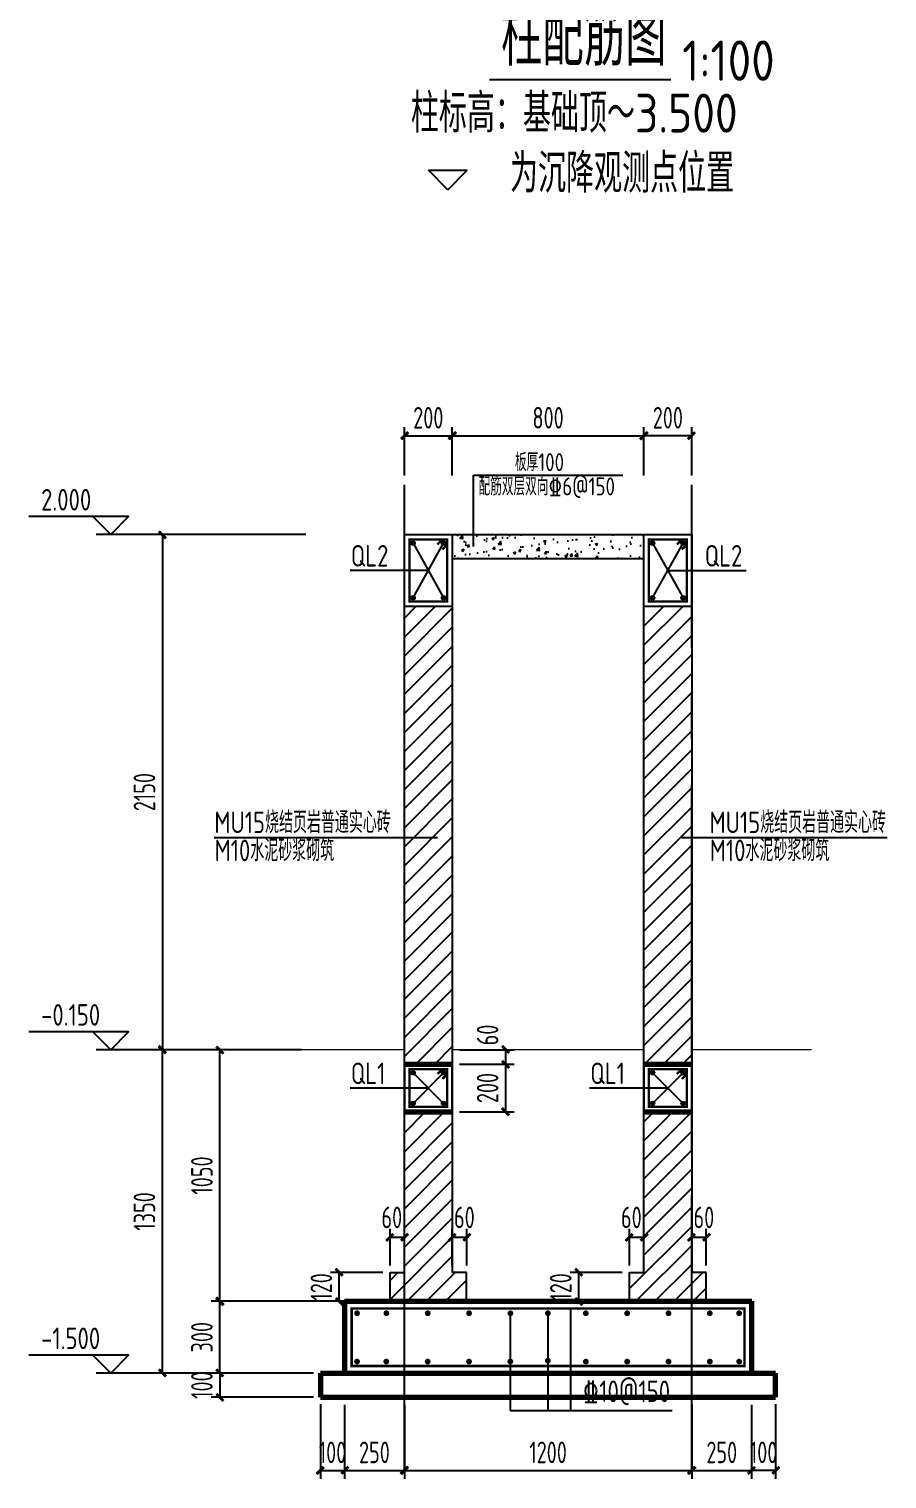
# Model space of a CAD drawing. Extents: x -14785 to 4269, y -25586 to -12228.
# Drawn here: x -13378.9 to -13259.5, y -25424.9 to -25223.2 of the extents above; entities that cross this region are included whole.
import ezdxf

# ---------------------------------------------------------------- set-up
doc = ezdxf.new("R2010")
doc.units = 0
doc.header["$LTSCALE"] = 2000
doc.header["$MEASUREMENT"] = 0
doc.linetypes.add('CENTER2', pattern=[28.575, 19.05, -3.175, 3.175, -3.175])
doc.linetypes.add('DOTE', pattern=[2.42, 2, -0.2, 0.02, -0.2])
doc.layers.get('0').update_dxf_attribs({"linetype": 'CONTINUOUS'})
doc.layers.get('DEFPOINTS').update_dxf_attribs({"linetype": 'CONTINUOUS'})
doc.layers.add('1', color=4, linetype='CONTINUOUS', lineweight=70)
doc.layers.add('_§×ù    U+00e U+0065', color=1, linetype='CONTINUOUS', lineweight=0)
for name, color, linetype in [('1500', 4, 'CONTINUOUS'), ('BASE_NUM', 7, 'CONTINUOUS'), ('dim', 7, 'CONTINUOUS'), ('DOTE', 1, 'DOTE'), ('TEXT', 7, 'CONTINUOUS'), ('THIN', 7, 'CONTINUOUS'), ('WALL', 2, 'CONTINUOUS'), ('尺寸', 7, 'CONTINUOUS'), ('文字', 11, 'CONTINUOUS'), ('柱', 2, 'CONTINUOUS'), ('标高', 7, 'CONTINUOUS'), ('水平标注', 2, 'CONTINUOUS'), ('洞口边线', 253, 'CONTINUOUS'), ('电气', 3, 'CONTINUOUS'), ('钢筋线', 1, 'CONTINUOUS')]:
    doc.layers.add(name, color=color, linetype=linetype)
doc.styles.add('GBHZ', font='gbenor.shx', dxfattribs={"width": 0.8, "bigfont": 'gbcbig.shx'})
doc.dimstyles.new('Y30', dxfattribs={"dimscale": 0, "dimtxt": 3, "dimasz": 0.01, "dimexe": 1.2, "dimexo": 1, "dimgap": 1, "dimtad": 1, "dimdec": 0, "dimlfac": 30, "dimzin": 0, "dimdsep": 46, "dimtxsty": 'GBHZ', "dimblk1": 'DX', "dimblk2": 'DX', "dimsah": 1, "dimcen": 0.09, "dimdle": 1, "dimadec": 0, "dimazin": 0, "dimtfac": 1, "dimtdec": 0, "dimtix": 1, "dimtmove": 2, "dimatfit": 3, "dimldrblk": 'DX', "dimfxl": 0, "dimtolj": 1, "dimtzin": 0, "dimarcsym": 0})
pattern_1 = [(45, (-18.8943, 9.2543), (-1.32582521, 1.32582521), [])]

# ---------------------------------------------------------------- blocks, each defined once
blk = doc.blocks.new('DX')
at = {"color": 0, "linetype": 'ByBlock', "const_width": 40}
blk.add_lwpolyline([(-54, -51), (46, 49)], dxfattribs=at)
blk = doc.blocks.new('*D12')
at = {"layer": 'DEFPOINTS', "color": 0, "transparency": 16777216}
for p in [(-13352.31, -25400.21), (-13334.96, -25400.21), (-13338.3, -25410.21)]:
    blk.add_point(p, dxfattribs=at)
at = {"layer": 'dim', "color": 0, "lineweight": -2, "transparency": 16777216}
for p, q in [((-13335.96, -25400.21), (-13353.51, -25400.21)), ((-13352.31, -25410.2), (-13352.31, -25400.22)), ((-13339.3, -25410.21), (-13353.51, -25410.21))]:
    blk.add_line(p, q, dxfattribs=at)
at = {"layer": 'dim', "color": 0, "lineweight": -2, "transparency": 16777216, "xscale": 0.01, "yscale": 0.01, "zscale": 0.01}
for p, rotation in [((-13352.31, -25400.21), 90), ((-13352.31, -25410.21), 270)]:
    blk.add_blockref('DX', p, dxfattribs=dict(at, rotation=rotation))
at = {"layer": 'dim', "color": 0, "transparency": 16777216, "insert": (-13354.81, -25405.21), "char_height": 3, "attachment_point": 5, "rotation": 90, "style": 'GBHZ'}
blk.add_mtext('\\A1;300', dxfattribs=at)
blk = doc.blocks.new('*D13')
at = {"layer": 'DEFPOINTS', "color": 0, "transparency": 16777216}
for p in [(-13352.31, -25365.21), (-13339.96, -25365.21), (-13334.96, -25400.21)]:
    blk.add_point(p, dxfattribs=at)
at = {"layer": 'dim', "color": 0, "lineweight": -2, "transparency": 16777216}
for p, q in [((-13340.96, -25365.21), (-13353.51, -25365.21)), ((-13352.31, -25400.2), (-13352.31, -25365.22)), ((-13335.96, -25400.21), (-13353.51, -25400.21))]:
    blk.add_line(p, q, dxfattribs=at)
at = {"layer": 'dim', "color": 0, "lineweight": -2, "transparency": 16777216, "xscale": 0.01, "yscale": 0.01, "zscale": 0.01}
for p, rotation in [((-13352.31, -25365.21), 90), ((-13352.31, -25400.21), 270)]:
    blk.add_blockref('DX', p, dxfattribs=dict(at, rotation=rotation))
at = {"layer": 'dim', "color": 0, "transparency": 16777216, "insert": (-13354.81, -25382.71), "char_height": 3, "attachment_point": 5, "rotation": 90, "style": 'GBHZ'}
blk.add_mtext('\\A1;1050', dxfattribs=at)
blk = doc.blocks.new('*D14')
at = {"layer": 'DEFPOINTS', "color": 0, "transparency": 16777216}
for p in [(-13360.31, -25365.21), (-13340.96, -25365.21), (-13338.3, -25410.21)]:
    blk.add_point(p, dxfattribs=at)
at = {"layer": 'dim', "color": 0, "lineweight": -2, "transparency": 16777216}
for p, q in [((-13341.96, -25365.21), (-13361.51, -25365.21)), ((-13360.31, -25410.2), (-13360.31, -25365.22)), ((-13339.3, -25410.21), (-13361.51, -25410.21))]:
    blk.add_line(p, q, dxfattribs=at)
at = {"layer": 'dim', "color": 0, "lineweight": -2, "transparency": 16777216, "xscale": 0.01, "yscale": 0.01, "zscale": 0.01}
for p, rotation in [((-13360.31, -25365.21), 90), ((-13360.31, -25410.21), 270)]:
    blk.add_blockref('DX', p, dxfattribs=dict(at, rotation=rotation))
at = {"layer": 'dim', "color": 0, "transparency": 16777216, "insert": (-13362.81, -25387.71), "char_height": 3, "attachment_point": 5, "rotation": 90, "style": 'GBHZ'}
blk.add_mtext('\\A1;1350', dxfattribs=at)
blk = doc.blocks.new('*D15')
at = {"layer": 'DEFPOINTS', "color": 0, "transparency": 16777216}
for p in [(-13339.36, -25293.54), (-13360.31, -25365.21), (-13340.96, -25365.21)]:
    blk.add_point(p, dxfattribs=at)
at = {"layer": 'dim', "color": 0, "lineweight": -2, "transparency": 16777216}
for p, q in [((-13340.36, -25293.54), (-13361.51, -25293.54)), ((-13360.31, -25293.55), (-13360.31, -25365.2)), ((-13341.96, -25365.21), (-13361.51, -25365.21))]:
    blk.add_line(p, q, dxfattribs=at)
at = {"layer": 'dim', "color": 0, "lineweight": -2, "transparency": 16777216, "xscale": 0.01, "yscale": 0.01, "zscale": 0.01}
for p, rotation in [((-13360.31, -25293.54), 90), ((-13360.31, -25365.21), 270)]:
    blk.add_blockref('DX', p, dxfattribs=dict(at, rotation=rotation))
at = {"layer": 'dim', "color": 0, "transparency": 16777216, "insert": (-13362.81, -25329.37), "char_height": 3, "attachment_point": 5, "rotation": 90, "style": 'GBHZ'}
blk.add_mtext('\\A1;2150', dxfattribs=at)
blk = doc.blocks.new('*D16')
at = {"layer": 'DEFPOINTS', "color": 0, "transparency": 16777216}
for p in [(-13335.69, -25396.21), (-13328.63, -25396.21), (-13328.63, -25400.21)]:
    blk.add_point(p, dxfattribs=at)
at = {"layer": 'dim', "color": 0, "lineweight": -2, "transparency": 16777216}
for p, q in [((-13329.63, -25396.21), (-13336.89, -25396.21)), ((-13335.69, -25396.2), (-13335.69, -25396.19)), ((-13335.69, -25400.21), (-13335.69, -25396.21)), ((-13329.63, -25400.21), (-13336.89, -25400.21)), ((-13335.69, -25400.22), (-13335.69, -25400.23))]:
    blk.add_line(p, q, dxfattribs=at)
at = {"layer": 'dim', "color": 0, "lineweight": -2, "transparency": 16777216, "xscale": 0.01, "yscale": 0.01, "zscale": 0.01}
for p, rotation in [((-13335.69, -25396.21), 270), ((-13335.69, -25400.21), 90)]:
    blk.add_blockref('DX', p, dxfattribs=dict(at, rotation=rotation))
at = {"layer": 'dim', "color": 0, "transparency": 16777216, "insert": (-13338.19, -25398.21), "char_height": 3, "attachment_point": 5, "rotation": 90, "style": 'GBHZ'}
blk.add_mtext('\\A1;120', dxfattribs=at)
blk = doc.blocks.new('*D17')
at = {"layer": 'DEFPOINTS', "color": 0, "transparency": 16777216}
for p in [(-13326.63, -25391.31), (-13328.63, -25396.21), (-13326.63, -25396.21)]:
    blk.add_point(p, dxfattribs=at)
at = {"layer": 'dim', "color": 0, "lineweight": -2, "transparency": 16777216}
for p, q in [((-13328.63, -25395.21), (-13328.63, -25390.11)), ((-13326.63, -25395.21), (-13326.63, -25390.11)), ((-13328.64, -25391.31), (-13328.65, -25391.31)), ((-13328.63, -25391.31), (-13326.63, -25391.31)), ((-13326.62, -25391.31), (-13326.61, -25391.31))]:
    blk.add_line(p, q, dxfattribs=at)
at = {"layer": 'dim', "color": 0, "lineweight": -2, "transparency": 16777216, "xscale": 0.01, "yscale": 0.01, "zscale": 0.01}
blk.add_blockref('DX', (-13328.63, -25391.31), dxfattribs=at)
at = {"layer": 'dim', "color": 0, "lineweight": -2, "transparency": 16777216, "xscale": 0.01, "yscale": 0.01, "zscale": 0.01, "rotation": 180}
blk.add_blockref('DX', (-13326.63, -25391.31), dxfattribs=at)
at = {"layer": 'dim', "color": 0, "transparency": 16777216, "insert": (-13328.38, -25388.54), "char_height": 3, "attachment_point": 5, "style": 'GBHZ'}
blk.add_mtext('\\A1;60', dxfattribs=at)
blk = doc.blocks.new('*D18')
at = {"layer": 'DEFPOINTS', "color": 0, "transparency": 16777216}
for p in [(-13317.96, -25391.31), (-13319.96, -25396.21), (-13317.96, -25396.21)]:
    blk.add_point(p, dxfattribs=at)
at = {"layer": 'dim', "color": 0, "lineweight": -2, "transparency": 16777216}
for p, q in [((-13319.96, -25395.21), (-13319.96, -25390.11)), ((-13317.96, -25395.21), (-13317.96, -25390.11)), ((-13319.97, -25391.31), (-13319.98, -25391.31)), ((-13319.96, -25391.31), (-13317.96, -25391.31)), ((-13317.95, -25391.31), (-13317.94, -25391.31))]:
    blk.add_line(p, q, dxfattribs=at)
at = {"layer": 'dim', "color": 0, "lineweight": -2, "transparency": 16777216, "xscale": 0.01, "yscale": 0.01, "zscale": 0.01}
blk.add_blockref('DX', (-13319.96, -25391.31), dxfattribs=at)
at = {"layer": 'dim', "color": 0, "lineweight": -2, "transparency": 16777216, "xscale": 0.01, "yscale": 0.01, "zscale": 0.01, "rotation": 180}
blk.add_blockref('DX', (-13317.96, -25391.31), dxfattribs=at)
at = {"layer": 'dim', "color": 0, "transparency": 16777216, "insert": (-13318.28, -25388.54), "char_height": 3, "attachment_point": 5, "style": 'GBHZ'}
blk.add_mtext('\\A1;60', dxfattribs=at)
blk = doc.blocks.new('*D19')
at = {"layer": 'DEFPOINTS', "color": 0, "transparency": 16777216}
for p in [(-13302.36, -25396.21), (-13295.3, -25396.21), (-13295.3, -25400.21)]:
    blk.add_point(p, dxfattribs=at)
at = {"layer": 'dim', "color": 0, "lineweight": -2, "transparency": 16777216}
for p, q in [((-13296.3, -25396.21), (-13303.56, -25396.21)), ((-13302.36, -25396.2), (-13302.36, -25396.19)), ((-13302.36, -25400.21), (-13302.36, -25396.21)), ((-13296.3, -25400.21), (-13303.56, -25400.21)), ((-13302.36, -25400.22), (-13302.36, -25400.23))]:
    blk.add_line(p, q, dxfattribs=at)
at = {"layer": 'dim', "color": 0, "lineweight": -2, "transparency": 16777216, "xscale": 0.01, "yscale": 0.01, "zscale": 0.01}
for p, rotation in [((-13302.36, -25396.21), 270), ((-13302.36, -25400.21), 90)]:
    blk.add_blockref('DX', p, dxfattribs=dict(at, rotation=rotation))
at = {"layer": 'dim', "color": 0, "transparency": 16777216, "insert": (-13304.86, -25398.21), "char_height": 3, "attachment_point": 5, "rotation": 90, "style": 'GBHZ'}
blk.add_mtext('\\A1;120', dxfattribs=at)
blk = doc.blocks.new('*D20')
at = {"layer": 'DEFPOINTS', "color": 0, "transparency": 16777216}
for p in [(-13293.3, -25391.31), (-13295.3, -25396.21), (-13293.3, -25396.21)]:
    blk.add_point(p, dxfattribs=at)
at = {"layer": 'dim', "color": 0, "lineweight": -2, "transparency": 16777216}
for p, q in [((-13295.3, -25395.21), (-13295.3, -25390.11)), ((-13293.3, -25395.21), (-13293.3, -25390.11)), ((-13295.31, -25391.31), (-13295.32, -25391.31)), ((-13295.3, -25391.31), (-13293.3, -25391.31)), ((-13293.29, -25391.31), (-13293.28, -25391.31))]:
    blk.add_line(p, q, dxfattribs=at)
at = {"layer": 'dim', "color": 0, "lineweight": -2, "transparency": 16777216, "xscale": 0.01, "yscale": 0.01, "zscale": 0.01}
blk.add_blockref('DX', (-13295.3, -25391.31), dxfattribs=at)
at = {"layer": 'dim', "color": 0, "lineweight": -2, "transparency": 16777216, "xscale": 0.01, "yscale": 0.01, "zscale": 0.01, "rotation": 180}
blk.add_blockref('DX', (-13293.3, -25391.31), dxfattribs=at)
at = {"layer": 'dim', "color": 0, "transparency": 16777216, "insert": (-13295.04, -25388.54), "char_height": 3, "attachment_point": 5, "style": 'GBHZ'}
blk.add_mtext('\\A1;60', dxfattribs=at)
blk = doc.blocks.new('*D21')
at = {"layer": 'DEFPOINTS', "color": 0, "transparency": 16777216}
for p in [(-13284.63, -25391.31), (-13286.63, -25396.21), (-13284.63, -25396.21)]:
    blk.add_point(p, dxfattribs=at)
at = {"layer": 'dim', "color": 0, "lineweight": -2, "transparency": 16777216}
for p, q in [((-13286.63, -25395.21), (-13286.63, -25390.11)), ((-13284.63, -25395.21), (-13284.63, -25390.11)), ((-13286.64, -25391.31), (-13286.65, -25391.31)), ((-13286.63, -25391.31), (-13284.63, -25391.31)), ((-13284.62, -25391.31), (-13284.61, -25391.31))]:
    blk.add_line(p, q, dxfattribs=at)
at = {"layer": 'dim', "color": 0, "lineweight": -2, "transparency": 16777216, "xscale": 0.01, "yscale": 0.01, "zscale": 0.01}
blk.add_blockref('DX', (-13286.63, -25391.31), dxfattribs=at)
at = {"layer": 'dim', "color": 0, "lineweight": -2, "transparency": 16777216, "xscale": 0.01, "yscale": 0.01, "zscale": 0.01, "rotation": 180}
blk.add_blockref('DX', (-13284.63, -25391.31), dxfattribs=at)
at = {"layer": 'dim', "color": 0, "transparency": 16777216, "insert": (-13284.95, -25388.54), "char_height": 3, "attachment_point": 5, "style": 'GBHZ'}
blk.add_mtext('\\A1;60', dxfattribs=at)
blk = doc.blocks.new('*D170')
at = {"layer": 'DEFPOINTS', "color": 0, "transparency": 16777216}
for p in [(-13319.96, -25279.79), (-13326.63, -25286.33), (-13319.96, -25286.33)]:
    blk.add_point(p, dxfattribs=at)
at = {"layer": 'dim', "color": 0, "lineweight": -2, "transparency": 16777216}
for p, q in [((-13326.63, -25285.33), (-13326.63, -25278.59)), ((-13326.62, -25279.79), (-13319.97, -25279.79)), ((-13319.96, -25285.33), (-13319.96, -25278.59))]:
    blk.add_line(p, q, dxfattribs=at)
at = {"layer": 'dim', "color": 0, "lineweight": -2, "transparency": 16777216, "xscale": 0.01, "yscale": 0.01, "zscale": 0.01, "rotation": 180}
blk.add_blockref('DX', (-13326.63, -25279.79), dxfattribs=at)
at = {"layer": 'dim', "color": 0, "lineweight": -2, "transparency": 16777216, "xscale": 0.01, "yscale": 0.01, "zscale": 0.01}
blk.add_blockref('DX', (-13319.96, -25279.79), dxfattribs=at)
at = {"layer": 'dim', "color": 0, "transparency": 16777216, "insert": (-13323.3, -25277.29), "char_height": 3, "attachment_point": 5, "style": 'GBHZ'}
blk.add_mtext('\\A1;200', dxfattribs=at)
blk = doc.blocks.new('*D171')
at = {"layer": 'DEFPOINTS', "color": 0, "transparency": 16777216}
for p in [(-13293.3, -25279.79), (-13319.96, -25286.33), (-13293.3, -25286.33)]:
    blk.add_point(p, dxfattribs=at)
at = {"layer": 'dim', "color": 0, "lineweight": -2, "transparency": 16777216}
for p, q in [((-13319.96, -25285.33), (-13319.96, -25278.59)), ((-13319.95, -25279.79), (-13293.31, -25279.79)), ((-13293.3, -25285.33), (-13293.3, -25278.59))]:
    blk.add_line(p, q, dxfattribs=at)
at = {"layer": 'dim', "color": 0, "lineweight": -2, "transparency": 16777216, "xscale": 0.01, "yscale": 0.01, "zscale": 0.01, "rotation": 180}
blk.add_blockref('DX', (-13319.96, -25279.79), dxfattribs=at)
at = {"layer": 'dim', "color": 0, "lineweight": -2, "transparency": 16777216, "xscale": 0.01, "yscale": 0.01, "zscale": 0.01}
blk.add_blockref('DX', (-13293.3, -25279.79), dxfattribs=at)
at = {"layer": 'dim', "color": 0, "transparency": 16777216, "insert": (-13306.63, -25277.29), "char_height": 3, "attachment_point": 5, "style": 'GBHZ'}
blk.add_mtext('\\A1;800', dxfattribs=at)
blk = doc.blocks.new('*D172')
at = {"layer": 'DEFPOINTS', "color": 0, "transparency": 16777216}
for p in [(-13334.96, -25413.62), (-13326.63, -25413.62), (-13326.63, -25423.73)]:
    blk.add_point(p, dxfattribs=at)
at = {"layer": 'dim', "color": 0, "lineweight": -2, "transparency": 16777216}
for p, q in [((-13334.96, -25414.62), (-13334.96, -25424.93)), ((-13326.63, -25414.62), (-13326.63, -25424.93)), ((-13334.95, -25423.73), (-13326.64, -25423.73))]:
    blk.add_line(p, q, dxfattribs=at)
at = {"layer": 'dim', "color": 0, "lineweight": -2, "transparency": 16777216, "xscale": 0.01, "yscale": 0.01, "zscale": 0.01, "rotation": 180}
blk.add_blockref('DX', (-13334.96, -25423.73), dxfattribs=at)
at = {"layer": 'dim', "color": 0, "lineweight": -2, "transparency": 16777216, "xscale": 0.01, "yscale": 0.01, "zscale": 0.01}
blk.add_blockref('DX', (-13326.63, -25423.73), dxfattribs=at)
at = {"layer": 'dim', "color": 0, "transparency": 16777216, "insert": (-13330.8, -25421.23), "char_height": 3, "attachment_point": 5, "style": 'GBHZ'}
blk.add_mtext('\\A1;250', dxfattribs=at)
blk = doc.blocks.new('*D173')
at = {"layer": 'DEFPOINTS', "color": 0, "transparency": 16777216}
for p in [(-13326.63, -25413.62), (-13286.63, -25413.62), (-13286.63, -25423.73)]:
    blk.add_point(p, dxfattribs=at)
at = {"layer": 'dim', "color": 0, "lineweight": -2, "transparency": 16777216}
for p, q in [((-13326.63, -25414.62), (-13326.63, -25424.93)), ((-13286.63, -25414.62), (-13286.63, -25424.93)), ((-13326.62, -25423.73), (-13286.64, -25423.73))]:
    blk.add_line(p, q, dxfattribs=at)
at = {"layer": 'dim', "color": 0, "lineweight": -2, "transparency": 16777216, "xscale": 0.01, "yscale": 0.01, "zscale": 0.01, "rotation": 180}
blk.add_blockref('DX', (-13326.63, -25423.73), dxfattribs=at)
at = {"layer": 'dim', "color": 0, "lineweight": -2, "transparency": 16777216, "xscale": 0.01, "yscale": 0.01, "zscale": 0.01}
blk.add_blockref('DX', (-13286.63, -25423.73), dxfattribs=at)
at = {"layer": 'dim', "color": 0, "transparency": 16777216, "insert": (-13306.63, -25421.23), "char_height": 3, "attachment_point": 5, "style": 'GBHZ'}
blk.add_mtext('\\A1;1200', dxfattribs=at)
blk = doc.blocks.new('*D174')
at = {"layer": 'DEFPOINTS', "color": 0, "transparency": 16777216}
for p in [(-13286.63, -25413.62), (-13278.3, -25413.62), (-13278.3, -25423.73)]:
    blk.add_point(p, dxfattribs=at)
at = {"layer": 'dim', "color": 0, "lineweight": -2, "transparency": 16777216}
for p, q in [((-13286.63, -25414.62), (-13286.63, -25424.93)), ((-13278.3, -25414.62), (-13278.3, -25424.93)), ((-13286.62, -25423.73), (-13278.31, -25423.73))]:
    blk.add_line(p, q, dxfattribs=at)
at = {"layer": 'dim', "color": 0, "lineweight": -2, "transparency": 16777216, "xscale": 0.01, "yscale": 0.01, "zscale": 0.01, "rotation": 180}
blk.add_blockref('DX', (-13286.63, -25423.73), dxfattribs=at)
at = {"layer": 'dim', "color": 0, "lineweight": -2, "transparency": 16777216, "xscale": 0.01, "yscale": 0.01, "zscale": 0.01}
blk.add_blockref('DX', (-13278.3, -25423.73), dxfattribs=at)
at = {"layer": 'dim', "color": 0, "transparency": 16777216, "insert": (-13282.46, -25421.23), "char_height": 3, "attachment_point": 5, "style": 'GBHZ'}
blk.add_mtext('\\A1;250', dxfattribs=at)
blk = doc.blocks.new('*D175')
at = {"layer": 'DEFPOINTS', "color": 0, "transparency": 16777216}
for p in [(-13293.3, -25279.79), (-13293.3, -25286.33), (-13286.63, -25286.33)]:
    blk.add_point(p, dxfattribs=at)
at = {"layer": 'dim', "color": 0, "lineweight": -2, "transparency": 16777216}
for p, q in [((-13293.3, -25285.33), (-13293.3, -25278.59)), ((-13286.64, -25279.79), (-13293.29, -25279.79)), ((-13286.63, -25285.33), (-13286.63, -25278.59))]:
    blk.add_line(p, q, dxfattribs=at)
at = {"layer": 'dim', "color": 0, "lineweight": -2, "transparency": 16777216, "xscale": 0.01, "yscale": 0.01, "zscale": 0.01, "rotation": 180}
blk.add_blockref('DX', (-13293.3, -25279.79), dxfattribs=at)
at = {"layer": 'dim', "color": 0, "lineweight": -2, "transparency": 16777216, "xscale": 0.01, "yscale": 0.01, "zscale": 0.01}
blk.add_blockref('DX', (-13286.63, -25279.79), dxfattribs=at)
at = {"layer": 'dim', "color": 0, "transparency": 16777216, "insert": (-13289.96, -25277.29), "char_height": 3, "attachment_point": 5, "style": 'GBHZ'}
blk.add_mtext('\\A1;200', dxfattribs=at)
blk = doc.blocks.new('*D176')
at = {"layer": 'DEFPOINTS', "color": 0, "transparency": 16777216}
for p in [(-13338.3, -25410.21), (-13352.31, -25413.54), (-13338.3, -25413.54)]:
    blk.add_point(p, dxfattribs=at)
at = {"layer": 'dim', "color": 0, "lineweight": -2, "transparency": 16777216}
for p, q in [((-13339.3, -25410.21), (-13353.51, -25410.21)), ((-13352.31, -25410.2), (-13352.31, -25410.19)), ((-13352.31, -25410.21), (-13352.31, -25413.54)), ((-13339.3, -25413.54), (-13353.51, -25413.54)), ((-13352.31, -25413.55), (-13352.31, -25413.56))]:
    blk.add_line(p, q, dxfattribs=at)
at = {"layer": 'dim', "color": 0, "lineweight": -2, "transparency": 16777216, "xscale": 0.01, "yscale": 0.01, "zscale": 0.01}
for p, rotation in [((-13352.31, -25410.21), 270), ((-13352.31, -25413.54), 90)]:
    blk.add_blockref('DX', p, dxfattribs=dict(at, rotation=rotation))
at = {"layer": 'dim', "color": 0, "transparency": 16777216, "insert": (-13354.81, -25411.87), "char_height": 3, "attachment_point": 5, "rotation": 90, "style": 'GBHZ'}
blk.add_mtext('\\A1;100', dxfattribs=at)
blk = doc.blocks.new('*D177')
at = {"layer": 'DEFPOINTS', "color": 0, "transparency": 16777216}
for p in [(-13338.3, -25413.54), (-13334.96, -25414.62), (-13334.96, -25423.73)]:
    blk.add_point(p, dxfattribs=at)
at = {"layer": 'dim', "color": 0, "lineweight": -2, "transparency": 16777216}
for p, q in [((-13338.3, -25414.54), (-13338.3, -25424.93)), ((-13334.96, -25415.62), (-13334.96, -25424.93)), ((-13338.31, -25423.73), (-13338.32, -25423.73)), ((-13338.3, -25423.73), (-13334.96, -25423.73)), ((-13334.95, -25423.73), (-13334.94, -25423.73))]:
    blk.add_line(p, q, dxfattribs=at)
at = {"layer": 'dim', "color": 0, "lineweight": -2, "transparency": 16777216, "xscale": 0.01, "yscale": 0.01, "zscale": 0.01}
blk.add_blockref('DX', (-13338.3, -25423.73), dxfattribs=at)
at = {"layer": 'dim', "color": 0, "lineweight": -2, "transparency": 16777216, "xscale": 0.01, "yscale": 0.01, "zscale": 0.01, "rotation": 180}
blk.add_blockref('DX', (-13334.96, -25423.73), dxfattribs=at)
at = {"layer": 'dim', "color": 0, "transparency": 16777216, "insert": (-13336.63, -25421.23), "char_height": 3, "attachment_point": 5, "style": 'GBHZ'}
blk.add_mtext('\\A1;100', dxfattribs=at)
blk = doc.blocks.new('*D178')
at = {"layer": 'DEFPOINTS', "color": 0, "transparency": 16777216}
for p in [(-13278.3, -25414.62), (-13274.96, -25413.54), (-13278.3, -25423.73)]:
    blk.add_point(p, dxfattribs=at)
at = {"layer": 'dim', "color": 0, "lineweight": -2, "transparency": 16777216}
for p, q in [((-13274.96, -25414.54), (-13274.96, -25424.93)), ((-13278.3, -25415.62), (-13278.3, -25424.93)), ((-13278.31, -25423.73), (-13278.32, -25423.73)), ((-13274.96, -25423.73), (-13278.3, -25423.73)), ((-13274.95, -25423.73), (-13274.94, -25423.73))]:
    blk.add_line(p, q, dxfattribs=at)
at = {"layer": 'dim', "color": 0, "lineweight": -2, "transparency": 16777216, "xscale": 0.01, "yscale": 0.01, "zscale": 0.01}
blk.add_blockref('DX', (-13278.3, -25423.73), dxfattribs=at)
at = {"layer": 'dim', "color": 0, "lineweight": -2, "transparency": 16777216, "xscale": 0.01, "yscale": 0.01, "zscale": 0.01, "rotation": 180}
blk.add_blockref('DX', (-13274.96, -25423.73), dxfattribs=at)
at = {"layer": 'dim', "color": 0, "transparency": 16777216, "insert": (-13276.63, -25421.23), "char_height": 3, "attachment_point": 5, "style": 'GBHZ'}
blk.add_mtext('\\A1;100', dxfattribs=at)
blk = doc.blocks.new('*D179')
at = {"layer": 'DEFPOINTS', "color": 0, "transparency": 16777216}
for p in [(-13319.96, -25365.21), (-13319.96, -25367.21), (-13312.55, -25367.21)]:
    blk.add_point(p, dxfattribs=at)
at = {"layer": 'dim', "color": 0, "lineweight": -2, "transparency": 16777216}
for p, q in [((-13318.96, -25365.21), (-13311.35, -25365.21)), ((-13312.55, -25365.2), (-13312.55, -25365.19)), ((-13312.55, -25365.21), (-13312.55, -25367.21)), ((-13318.96, -25367.21), (-13311.35, -25367.21)), ((-13312.55, -25367.22), (-13312.55, -25367.23))]:
    blk.add_line(p, q, dxfattribs=at)
at = {"layer": 'dim', "color": 0, "lineweight": -2, "transparency": 16777216, "xscale": 0.01, "yscale": 0.01, "zscale": 0.01}
for p, rotation in [((-13312.55, -25365.21), 270), ((-13312.55, -25367.21), 90)]:
    blk.add_blockref('DX', p, dxfattribs=dict(at, rotation=rotation))
at = {"layer": 'dim', "color": 0, "transparency": 16777216, "insert": (-13315.05, -25363.16), "char_height": 3, "attachment_point": 5, "rotation": 90, "style": 'GBHZ'}
blk.add_mtext('\\A1;60', dxfattribs=at)
blk = doc.blocks.new('*D180')
at = {"layer": 'DEFPOINTS', "color": 0, "transparency": 16777216}
for p in [(-13319.96, -25367.21), (-13319.96, -25373.87), (-13312.55, -25373.87)]:
    blk.add_point(p, dxfattribs=at)
at = {"layer": 'dim', "color": 0, "lineweight": -2, "transparency": 16777216}
for p, q in [((-13318.96, -25367.21), (-13311.35, -25367.21)), ((-13312.55, -25367.22), (-13312.55, -25373.86)), ((-13318.96, -25373.87), (-13311.35, -25373.87))]:
    blk.add_line(p, q, dxfattribs=at)
at = {"layer": 'dim', "color": 0, "lineweight": -2, "transparency": 16777216, "xscale": 0.01, "yscale": 0.01, "zscale": 0.01}
for p, rotation in [((-13312.55, -25367.21), 90), ((-13312.55, -25373.87), 270)]:
    blk.add_blockref('DX', p, dxfattribs=dict(at, rotation=rotation))
at = {"layer": 'dim', "color": 0, "transparency": 16777216, "insert": (-13315.05, -25370.54), "char_height": 3, "attachment_point": 5, "rotation": 90, "style": 'GBHZ'}
blk.add_mtext('\\A1;200', dxfattribs=at)

msp = doc.modelspace()

# ---------------------------------------------------------------- hatches: boundary and pattern name
at = {"layer": '1500', "ltscale": 0.0005}
h = msp.add_hatch(dxfattribs=at)
h.set_pattern_fill('ANSI31', color=256, scale=15, style=0)
h.set_pattern_definition(pattern_1)
h.paths.add_polyline_path([(-13319.964, -25303.541), (-13326.631, -25303.541), (-13326.631, -25367.207), (-13319.964, -25367.207)])
h = msp.add_hatch(dxfattribs=at)
h.set_pattern_fill('ANSI31', color=256, scale=15, style=0)
h.set_pattern_definition(pattern_1)
h.paths.add_polyline_path([(-13286.631, -25303.541), (-13293.297, -25303.541), (-13293.297, -25367.207), (-13286.631, -25367.207)])
h = msp.add_hatch(dxfattribs=at)
h.set_pattern_fill('ANSI31', color=256, scale=15, style=0)
h.set_pattern_definition(pattern_1)
h.paths.add_polyline_path([(-13319.964, -25373.874), (-13326.631, -25373.874), (-13326.631, -25396.207), (-13328.631, -25396.207), (-13328.631, -25400.207), (-13317.964, -25400.207), (-13317.964, -25396.207), (-13319.964, -25396.207)])
h = msp.add_hatch(dxfattribs=at)
h.set_pattern_fill('ANSI31', color=256, scale=15, style=0)
h.set_pattern_definition(pattern_1)
h.paths.add_polyline_path([(-13286.631, -25373.874), (-13293.297, -25373.874), (-13293.297, -25396.207), (-13295.297, -25396.207), (-13295.297, -25400.207), (-13284.631, -25400.207), (-13284.631, -25396.207), (-13286.631, -25396.207)])
at = {"layer": '_§×ù    U+00e U+0065'}
for points in [[(-13325.125, -25294.741, 1), (-13325.736, -25294.741, 1)], [(-13321.469, -25294.741, -1), (-13320.859, -25294.741, -1)], [(-13291.792, -25294.741, 1), (-13292.403, -25294.741, 1)], [(-13288.136, -25294.741, -1), (-13287.525, -25294.741, -1)], [(-13325.125, -25302.341, -1), (-13325.736, -25302.341, -1)], [(-13321.469, -25302.341, 1), (-13320.859, -25302.341, 1)], [(-13291.792, -25302.341, -1), (-13292.403, -25302.341, -1)], [(-13288.136, -25302.341, 1), (-13287.525, -25302.341, 1)], [(-13325.125, -25368.407, 1), (-13325.736, -25368.407, 1)], [(-13321.469, -25368.407, -1), (-13320.859, -25368.407, -1)], [(-13291.792, -25368.407, 1), (-13292.403, -25368.407, 1)], [(-13288.136, -25368.407, -1), (-13287.525, -25368.407, -1)], [(-13325.125, -25372.674, -1), (-13325.736, -25372.674, -1)], [(-13321.469, -25372.674, 1), (-13320.859, -25372.674, 1)], [(-13291.792, -25372.674, -1), (-13292.403, -25372.674, -1)], [(-13288.136, -25372.674, 1), (-13287.525, -25372.674, 1)]]:
    msp.add_hatch(color=256, dxfattribs=at).paths.add_polyline_path(points)
at = {"layer": '洞口边线'}
h = msp.add_hatch(dxfattribs=at)
h.set_pattern_fill('AR-CONC', color=256, scale=0.5, style=0)
h.set_pattern_definition([(50, (-18.8943, 9.2543), (3.5863009, -0.31376067), [0.375, -4.125]), (355, (-18.8943, 9.2543), (-0.69375667, 3.76096067), [0.3, -3.3]), (100.4514, (-18.5954, 9.228), (2.8925469, 3.4471977), [0.31870095, -3.50571056]), (46.1842, (-18.8943, 10.2543), (5.33620524, -0.8275951), [0.5625, -6.1875]), (96.6356, (-18.4496, 10.1853), (4.6733135, 4.8705894), [0.4780514, -5.258565]), (351.1842, (-18.894, 10.254), (4.6733097, 4.870593), [0.45, -4.95]), (21, (-18.3943, 10.0043), (2.98453526, -2.01309445), [0.375, -4.125]), (326, (-18.3943, 10.0043), (1.21657666, 3.62575023), [0.3, -3.3]), (71.4514, (-18.1455, 9.8365), (4.20111314, 1.6126525), [0.31870095, -3.50571056]), (37.5, (-18.8943, 9.2543), (0.060799277, 1.66446927), [0, -3.26, 0, -3.35, 0, -3.3125]), (7.5, (-18.8943, 9.2543), (1.31534769, 1.97205856), [0, -1.91, 0, -3.185, 0, -1.2625]), (327.5, (-20.0093, 9.2543), (2.66911218, -0.11277436), [0, -1.25, 0, -3.9, 0, -5.175]), (317.5, (-20.5093, 9.2543), (2.91593085, 0.50052491), [0, -1.625, 0, -2.59, 0, -3.675])])
h.paths.add_polyline_path([(-13293.297, -25293.541), (-13319.964, -25293.541), (-13319.964, -25296.874), (-13293.297, -25296.874)])

# ---------------------------------------------------------------- linework, layer by layer
at = {"layer": '1'}
for p, q in [((-13317.228, -25293.378), (-13317.232, -25293.372)), ((-13326.631, -25367.207), (-13319.964, -25367.207)), ((-13293.297, -25367.207), (-13286.631, -25367.207)), ((-13326.631, -25373.874), (-13319.964, -25373.874)), ((-13293.297, -25373.874), (-13286.631, -25373.874)), ((-13334.964, -25400.207), (-13278.297, -25400.207)), ((-13334.964, -25400.207), (-13334.964, -25410.207)), ((-13299.964, -25400.207), (-13279.964, -25400.207)), ((-13278.297, -25410.207), (-13278.297, -25400.207)), ((-13278.297, -25410.207), (-13278.297, -25400.207)), ((-13338.297, -25410.207), (-13338.297, -25413.541)), ((-13338.297, -25410.207), (-13274.964, -25410.207)), ((-13274.964, -25413.541), (-13274.964, -25410.207)), ((-13338.297, -25413.541), (-13274.964, -25413.541))]:
    msp.add_line(p, q, dxfattribs=at)
at = {"layer": '1', "const_width": 0.2}
for points in [[(-13326.631, -25365.207), (-13355.13, -25365.207)], [(-13293.297, -25365.207), (-13319.964, -25365.207)], [(-13269.964, -25365.207), (-13286.631, -25365.207)]]:
    msp.add_lwpolyline(points, dxfattribs=at)
at = {"layer": '_§×ù    U+00e U+0065', "const_width": 0.333, "flags": 128}
for points in [[(-13325.931, -25302.841), (-13320.664, -25302.841), (-13320.664, -25294.241), (-13325.931, -25294.241)], [(-13292.597, -25302.841), (-13287.331, -25302.841), (-13287.331, -25294.241), (-13292.597, -25294.241)], [(-13325.931, -25373.174), (-13320.664, -25373.174), (-13320.664, -25367.907), (-13325.931, -25367.907)], [(-13292.597, -25373.174), (-13287.331, -25373.174), (-13287.331, -25367.907), (-13292.597, -25367.907)], [(-13333.964, -25409.207), (-13279.297, -25409.207), (-13279.297, -25401.207), (-13333.964, -25401.207)]]:
    msp.add_lwpolyline(points, close=True, dxfattribs=at)
for points in [[(-13321.378, -25294.241), (-13322.033, -25294.928)], [(-13320.664, -25294.955), (-13321.352, -25295.609)], [(-13288.045, -25294.241), (-13288.699, -25294.928)], [(-13287.331, -25294.955), (-13288.018, -25295.609)], [(-13321.378, -25367.907), (-13322.033, -25368.595)], [(-13320.664, -25368.622), (-13321.352, -25369.276)], [(-13288.045, -25367.907), (-13288.699, -25368.595)], [(-13287.331, -25368.622), (-13288.018, -25369.276)]]:
    msp.add_lwpolyline(points, dxfattribs=at)
at = {"layer": '_§×ù    U+00e U+0065'}
for centre in [(-13325.431, -25294.741), (-13321.164, -25294.741), (-13292.097, -25294.741), (-13287.831, -25294.741), (-13325.431, -25302.341), (-13321.164, -25302.341), (-13292.097, -25302.341), (-13287.831, -25302.341), (-13325.431, -25368.407), (-13321.164, -25368.407), (-13292.097, -25368.407), (-13287.831, -25368.407), (-13325.431, -25372.674), (-13321.164, -25372.674), (-13292.097, -25372.674), (-13287.831, -25372.674)]:
    msp.add_circle(centre, 0.305, dxfattribs=at)
at = {"layer": 'dim'}
for p, q in [((-13326.631, -25293.541), (-13319.964, -25293.541)), ((-13293.297, -25293.541), (-13286.631, -25293.541)), ((-13319.964, -25303.541), (-13326.631, -25303.541)), ((-13286.631, -25303.541), (-13293.297, -25303.541))]:
    msp.add_line(p, q, dxfattribs=at)
at = {"layer": 'DOTE', "linetype": 'CENTER2', "ltscale": 0.001}
for p, q in [((-13326.631, -25423.58), (-13326.631, -25286.614)), ((-13286.631, -25423.58), (-13286.631, -25286.614))]:
    msp.add_line(p, q, dxfattribs=at)
at = {"layer": 'THIN'}
for p, q in [((-13323.295, -25242.864), (-13317.895, -25242.864)), ((-13320.595, -25245.564), (-13323.295, -25242.864)), ((-13320.595, -25245.564), (-13317.895, -25242.864))]:
    msp.add_line(p, q, dxfattribs=at)
at = {"layer": 'WALL'}
for p, q in [((-13316.994, -25295.223), (-13316.994, -25285.258)), ((-13316.994, -25285.258), (-13296.217, -25285.258)), ((-13325.431, -25302.341), (-13321.164, -25294.741)), ((-13325.431, -25294.741), (-13321.164, -25302.341)), ((-13292.097, -25302.341), (-13287.831, -25294.741)), ((-13292.097, -25294.741), (-13287.831, -25302.341)), ((-13323.297, -25298.541), (-13334.196, -25298.541)), ((-13289.964, -25298.541), (-13279.066, -25298.541)), ((-13325.431, -25372.674), (-13321.164, -25368.407)), ((-13325.431, -25368.407), (-13321.164, -25372.674)), ((-13292.097, -25372.674), (-13287.831, -25368.407)), ((-13292.097, -25368.407), (-13287.831, -25372.674)), ((-13323.297, -25370.541), (-13334.196, -25370.541)), ((-13289.964, -25370.541), (-13300.862, -25370.541))]:
    msp.add_line(p, q, dxfattribs=at)
at = {"layer": 'WALL', "color": 2}
for p, q in [((-13326.631, -25396.207), (-13326.631, -25293.541)), ((-13326.631, -25293.541), (-13286.631, -25293.541)), ((-13319.964, -25293.541), (-13319.964, -25396.207)), ((-13293.297, -25396.207), (-13293.297, -25293.541)), ((-13286.631, -25293.541), (-13286.631, -25396.207)), ((-13319.964, -25296.874), (-13293.297, -25296.874)), ((-13328.631, -25400.207), (-13328.631, -25396.207)), ((-13328.631, -25396.207), (-13326.631, -25396.207)), ((-13317.964, -25396.207), (-13319.964, -25396.207)), ((-13317.964, -25400.207), (-13317.964, -25396.207)), ((-13295.297, -25400.207), (-13295.297, -25396.207)), ((-13295.297, -25396.207), (-13293.297, -25396.207)), ((-13284.631, -25396.207), (-13286.631, -25396.207)), ((-13284.631, -25400.207), (-13284.631, -25396.207))]:
    msp.add_line(p, q, dxfattribs=at)
at = {"layer": 'WALL'}
for points in [[(-13326.631, -25373.874), (-13319.964, -25373.874), (-13319.964, -25367.207), (-13326.631, -25367.207)], [(-13293.297, -25373.874), (-13286.631, -25373.874), (-13286.631, -25367.207), (-13293.297, -25367.207)]]:
    msp.add_lwpolyline(points, close=True, dxfattribs=at)
at = {"layer": '尺寸'}
for p, q in [((-13311.886, -25401.674), (-13311.886, -25415.386)), ((-13306.664, -25401.674), (-13306.664, -25415.386)), ((-13303.53, -25401.207), (-13303.53, -25415.386)), ((-13311.886, -25415.386), (-13289.377, -25415.386))]:
    msp.add_line(p, q, dxfattribs=at)
at = {"layer": '文字', "color": 6, "const_width": 0.32}
msp.add_lwpolyline([(-13314.805, -25230.255), (-13289.545, -25230.255)], dxfattribs=at)
at = {"layer": '柱'}
msp.add_solid([(-13323.295, -25242.864), (-13320.595, -25245.564), (-13317.895, -25242.864), (-13323.295, -25242.864)], dxfattribs=at)
at = {"layer": '标高'}
for p, q in [((-13361.508, -25293.541), (-13369.508, -25293.541)), ((-13361.508, -25365.207), (-13369.508, -25365.207)), ((-13361.508, -25410.207), (-13369.508, -25410.207))]:
    msp.add_line(p, q, dxfattribs=at)
for points in [[(-13370.008, -25291.041), (-13367.508, -25293.541), (-13365.008, -25291.041), (-13378.876, -25291.041)], [(-13370.008, -25362.707), (-13367.508, -25365.207), (-13365.008, -25362.707), (-13378.876, -25362.707)], [(-13370.008, -25407.707), (-13367.508, -25410.207), (-13365.008, -25407.707), (-13378.876, -25407.707)]]:
    msp.add_lwpolyline(points, dxfattribs=at)
at = {"layer": '电气'}
for p, q in [((-13353.096, -25335.683), (-13322.012, -25335.683)), ((-13288.046, -25335.683), (-13259.46, -25335.683))]:
    msp.add_line(p, q, dxfattribs=at)
at = {"layer": '钢筋线', "const_width": 0.4}
for points in [[(-13333.016, -25401.874, -1), (-13333.416, -25401.874, -1), (-13333.016, -25401.874)], [(-13328.936, -25401.874, -1), (-13329.336, -25401.874, -1), (-13328.936, -25401.874)], [(-13323.184, -25401.874, -1), (-13323.584, -25401.874, -1), (-13323.184, -25401.874)], [(-13317.432, -25401.874, -1), (-13317.832, -25401.874, -1), (-13317.432, -25401.874)], [(-13311.68, -25401.874, -1), (-13312.08, -25401.874, -1), (-13311.68, -25401.874)], [(-13306.464, -25401.874, -1), (-13306.864, -25401.874, -1), (-13306.464, -25401.874)], [(-13301.581, -25401.874, 1), (-13301.181, -25401.874, 1), (-13301.581, -25401.874)], [(-13295.829, -25401.874, 1), (-13295.429, -25401.874, 1), (-13295.829, -25401.874)], [(-13290.077, -25401.874, 1), (-13289.677, -25401.874, 1), (-13290.077, -25401.874)], [(-13284.325, -25401.874, 1), (-13283.925, -25401.874, 1), (-13284.325, -25401.874)], [(-13280.246, -25401.874, 1), (-13279.846, -25401.874, 1), (-13280.246, -25401.874)], [(-13333.022, -25408.592, -1), (-13333.422, -25408.592, -1), (-13333.022, -25408.592)], [(-13328.942, -25408.592, -1), (-13329.342, -25408.592, -1), (-13328.942, -25408.592)], [(-13323.19, -25408.592, -1), (-13323.59, -25408.592, -1), (-13323.19, -25408.592)], [(-13317.438, -25408.592, -1), (-13317.838, -25408.592, -1), (-13317.438, -25408.592)], [(-13311.686, -25408.592, -1), (-13312.086, -25408.592, -1), (-13311.686, -25408.592)], [(-13306.464, -25408.476, -1), (-13306.864, -25408.476, -1), (-13306.464, -25408.476)], [(-13301.575, -25408.592, 1), (-13301.175, -25408.592, 1), (-13301.575, -25408.592)], [(-13295.823, -25408.592, 1), (-13295.423, -25408.592, 1), (-13295.823, -25408.592)], [(-13290.071, -25408.592, 1), (-13289.671, -25408.592, 1), (-13290.071, -25408.592)], [(-13284.319, -25408.592, 1), (-13283.919, -25408.592, 1), (-13284.319, -25408.592)], [(-13280.24, -25408.592, 1), (-13279.84, -25408.592, 1), (-13280.24, -25408.592)]]:
    msp.add_lwpolyline(points, format="xyb", dxfattribs=at)

# ---------------------------------------------------------------- texts
at = {"layer": 'BASE_NUM', "style": 'GBHZ', "width": 0.9}
msp.add_text('板厚100', height=2.5, dxfattribs=at).set_placement((-13311.239, -25284.721))
at = {"layer": 'BASE_NUM', "color": 1, "style": 'GBHZ', "width": 0.9}
msp.add_text('配筋双层双向%%1326@150', height=2.5, dxfattribs=at).set_placement((-13316.306, -25288.094))
at = {"layer": 'TEXT', "style": 'GBHZ', "width": 0.9}
for s, p in [('QL2', (-13334.09, -25297.994)), ('QL2', (-13284.835, -25297.994)), ('MU15烧结页岩普通实心砖', (-13353.077, -25335.082)), ('MU15烧结页岩普通实心砖', (-13284.157, -25335.082)), ('M10水泥砂浆砌筑', (-13353.046, -25338.985)), ('M10水泥砂浆砌筑', (-13284.127, -25338.985)), ('QL1', (-13334.09, -25369.994)), ('QL1', (-13300.757, -25369.994))]:
    msp.add_text(s, height=3, dxfattribs=at).set_placement(p)
at = {"layer": '文字', "color": 6, "style": 'GBHZ'}
for s, height, p in [('柱配筋图', 8, (-13313.197, -25228.304)), ('1:100', 5.6, (-13287.961, -25230.406)), ('柱标高：基础顶～3.500', 5.41667, (-13325.734, -25237.62)), ('   为沉降观测点位置', 5.41667, (-13320.747, -25245.994))]:
    msp.add_text(s, height=height, dxfattribs=at).set_placement(p)
at = {"layer": '标高', "style": 'GBHZ', "width": 0.9}
for s, p in [('2.000', (-13377.19, -25290.201)), ('-0.150', (-13377.19, -25361.867)), ('-1.500', (-13377.19, -25406.867))]:
    msp.add_text(s, height=3, dxfattribs=at).set_placement(p)
at = {"layer": '水平标注', "style": 'GBHZ', "width": 0.9}
msp.add_text('%%13210@150', height=3, dxfattribs=at).set_placement((-13301.824, -25414.232))

# ---------------------------------------------------------------- dimensions: what is measured, and where the dimension line sits
at = {"layer": 'dim'}
for base, p1, p2, picture, middle in [((-13319.964, -25279.785), (-13326.631, -25286.331), (-13319.964, -25286.331), '*D170', (-13323.297, -25277.285)), ((-13293.297, -25279.785), (-13319.964, -25286.331), (-13293.297, -25286.331), '*D171', (-13306.631, -25277.285)), ((-13334.964, -25423.731), (-13338.297, -25413.541), (-13334.964, -25414.617), '*D177', (-13336.631, -25421.231)), ((-13326.631, -25423.731), (-13334.964, -25413.617), (-13326.631, -25413.617), '*D172', (-13330.797, -25421.231)), ((-13286.631, -25423.731), (-13326.631, -25413.617), (-13286.631, -25413.617), '*D173', (-13306.631, -25421.231)), ((-13278.297, -25423.731), (-13286.631, -25413.617), (-13278.297, -25413.617), '*D174', (-13282.464, -25421.231))]:
    dim = msp.add_linear_dim(base=base, p1=p1, p2=p2, dimstyle='Y30', override={"dimscale": 1}, dxfattribs=at)
    dim.commit()
    dim.dimension.update_dxf_attribs({"geometry": picture, "text_midpoint": middle})
for base, p1, p2, angle, picture, middle in [((-13293.297, -25279.785), (-13286.631, -25286.331), (-13293.297, -25286.331), 180, '*D175', (-13289.964, -25277.285)), ((-13360.308, -25365.207), (-13339.364, -25293.541), (-13340.964, -25365.207), 270, '*D15', (-13362.808, -25329.374)), ((-13360.308, -25365.207), (-13338.297, -25410.207), (-13340.964, -25365.207), 90, '*D14', (-13362.808, -25387.707)), ((-13352.308, -25365.207), (-13334.964, -25400.207), (-13339.964, -25365.207), 90, '*D13', (-13354.808, -25382.707)), ((-13312.553, -25373.874), (-13319.964, -25367.207), (-13319.964, -25373.874), 90, '*D180', (-13315.053, -25370.541)), ((-13335.694, -25396.207), (-13328.631, -25400.207), (-13328.631, -25396.207), 90, '*D16', (-13338.194, -25398.207)), ((-13302.361, -25396.207), (-13295.297, -25400.207), (-13295.297, -25396.207), 90, '*D19', (-13304.861, -25398.207)), ((-13352.308, -25400.207), (-13338.297, -25410.207), (-13334.964, -25400.207), 90, '*D12', (-13354.808, -25405.207)), ((-13352.308, -25413.541), (-13338.297, -25410.207), (-13338.297, -25413.541), 90, '*D176', (-13354.808, -25411.874)), ((-13278.297, -25423.731), (-13274.964, -25413.541), (-13278.297, -25414.617), 180, '*D178', (-13276.631, -25421.231))]:
    dim = msp.add_linear_dim(base=base, p1=p1, p2=p2, angle=angle, dimstyle='Y30', override={"dimscale": 1}, dxfattribs=at)
    dim.commit()
    dim.dimension.update_dxf_attribs({"geometry": picture, "text_midpoint": middle})
dim = msp.add_linear_dim(base=(-13312.553, -25367.207), p1=(-13319.964, -25365.207), p2=(-13319.964, -25367.207), angle=90, dimstyle='Y30', override={"dimscale": 1}, dxfattribs=at)
dim.commit()
dim.dimension.update_dxf_attribs({"geometry": '*D179', "text_midpoint": (-13315.053, -25363.155), "dimtype": 160})
for base, p1, p2, picture, middle in [((-13326.631, -25391.305), (-13328.631, -25396.207), (-13326.631, -25396.207), '*D17', (-13328.376, -25388.537)), ((-13317.964, -25391.305), (-13319.964, -25396.207), (-13317.964, -25396.207), '*D18', (-13318.278, -25388.537)), ((-13293.297, -25391.305), (-13295.297, -25396.207), (-13293.297, -25396.207), '*D20', (-13295.043, -25388.537)), ((-13284.631, -25391.305), (-13286.631, -25396.207), (-13284.631, -25396.207), '*D21', (-13284.945, -25388.537))]:
    dim = msp.add_linear_dim(base=base, p1=p1, p2=p2, dimstyle='Y30', override={"dimscale": 1}, dxfattribs=at)
    dim.commit()
    dim.dimension.update_dxf_attribs({"geometry": picture, "text_midpoint": middle, "dimtype": 160})

doc.saveas('drawing.dxf')
